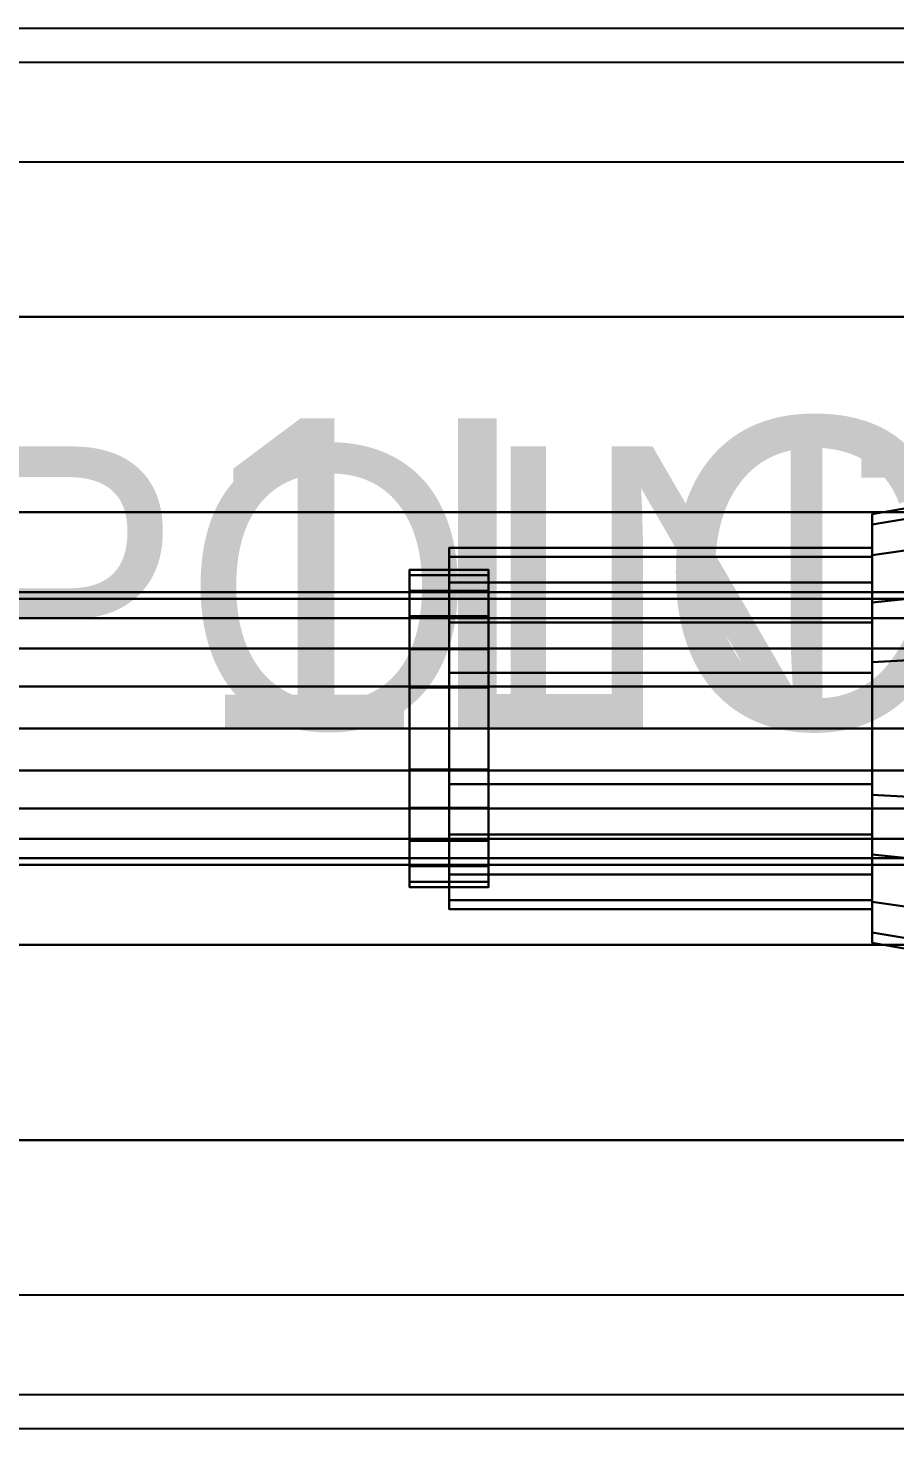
# Model space of a CAD drawing. Extents: x 91537 to 98524, y 82085 to 85415.
# Drawn here: x 96520.3 to 96674.1, y 84466.9 to 84715.1 of the extents above; entities that cross this region are included whole.
import ezdxf
from ezdxf.enums import TextEntityAlignment as Align

# ---------------------------------------------------------------- set-up
doc = ezdxf.new("R2010")
doc.units = 0
doc.header["$LTSCALE"] = 20
doc.linetypes.add('DASHED', pattern=[18, 12, -6])
for name, color, linetype in [('CENTERLINE', 7, 'CONTINUOUS'), ('DRG1-CONTEXT', 9, 'DASHED'), ('INSULATION', 254, 'CONTINUOUS'), ('LABELS', 7, 'CONTINUOUS'), ('PIPE-SPOOL2', 30, 'CONTINUOUS'), ('VALVES', 1, 'CONTINUOUS'), ('WELDS-VALVE', 8, 'CONTINUOUS')]:
    doc.layers.add(name, color=color, linetype=linetype)

msp = doc.modelspace()

# ---------------------------------------------------------------- linework, layer by layer
at = {"layer": 'CENTERLINE'}
for points in [[(93850, 84591, 4450), (97500, 84591, 4450)], [(97640, 84591, 5095), (97430, 84591, 5095), (96995, 84591, 5095), (96595, 84591, 5095)]]:
    msp.add_polyline3d(points, dxfattribs=at)
at = {"layer": 'DRG1-CONTEXT'}
for points in [[(96595, 84613.968, 5087.5372), (96595, 84610.5378, 5080.805), (93204.5356, 84610.5378, 5080.8126), (93204.7558, 84613.968, 5087.5412)], [(96595, 84615.15, 5095), (96595, 84613.968, 5087.5372), (93204.7558, 84613.968, 5087.5412), (93205, 84615.15, 5095)], [(96595, 84613.968, 5102.4628), (96595, 84615.15, 5095), (93205, 84615.15, 5095), (93205.2442, 84613.968, 5102.4588)], [(96595, 84610.5378, 5109.195), (96595, 84613.968, 5102.4628), (93205.2442, 84613.968, 5102.4588), (93205.4644, 84610.5378, 5109.1874)], [(96595, 84610.5378, 5080.805), (96595, 84605.195, 5075.4622), (93204.3607, 84605.195, 5075.4727), (93204.5356, 84610.5378, 5080.8126)], [(96595, 84605.195, 5114.5378), (96595, 84610.5378, 5109.195), (93205.4644, 84610.5378, 5109.1874), (93205.6393, 84605.195, 5114.5273)], [(96595, 84605.195, 5075.4622), (96595, 84598.4628, 5072.032), (93204.2485, 84598.4628, 5072.0443), (93204.3607, 84605.195, 5075.4727)], [(96595, 84598.4628, 5117.968), (96595, 84605.195, 5114.5378), (93205.6393, 84605.195, 5114.5273), (93205.7515, 84598.4628, 5117.9557)], [(96595, 84598.4628, 5072.032), (96595, 84591, 5070.85), (93204.2098, 84591, 5070.8629), (93204.2485, 84598.4628, 5072.0443)], [(96595, 84591, 5119.15), (96595, 84598.4628, 5117.968), (93205.7515, 84598.4628, 5117.9557), (93205.7902, 84591, 5119.1371)], [(96595, 84591, 5070.85), (96595, 84583.5372, 5072.032), (93204.2485, 84583.5372, 5072.0443), (93204.2098, 84591, 5070.8629)], [(96595, 84583.5372, 5117.968), (96595, 84591, 5119.15), (93205.7902, 84591, 5119.1371), (93205.7515, 84583.5372, 5117.9557)], [(96595, 84583.5372, 5072.032), (96595, 84576.805, 5075.4622), (93204.3607, 84576.805, 5075.4727), (93204.2485, 84583.5372, 5072.0443)], [(96595, 84576.805, 5114.5378), (96595, 84583.5372, 5117.968), (93205.7515, 84583.5372, 5117.9557), (93205.6393, 84576.805, 5114.5273)], [(96595, 84576.805, 5075.4622), (96595, 84571.4622, 5080.805), (93204.5356, 84571.4622, 5080.8126), (93204.3607, 84576.805, 5075.4727)], [(96595, 84571.4622, 5109.195), (96595, 84576.805, 5114.5378), (93205.6393, 84576.805, 5114.5273), (93205.4644, 84571.4622, 5109.1874)], [(96595, 84571.4622, 5080.805), (96595, 84568.032, 5087.5372), (93204.7558, 84568.032, 5087.5412), (93204.5356, 84571.4622, 5080.8126)], [(96595, 84568.032, 5102.4628), (96595, 84571.4622, 5109.195), (93205.4644, 84571.4622, 5109.1874), (93205.2442, 84568.032, 5102.4588)], [(96595, 84568.032, 5087.5372), (96595, 84566.85, 5095), (93205, 84566.85, 5095), (93204.7558, 84568.032, 5087.5412)], [(96595, 84566.85, 5095), (96595, 84568.032, 5102.4628), (93205.2442, 84568.032, 5102.4588), (93205, 84566.85, 5095)]]:
    msp.add_3dface(points, dxfattribs=at)
at = {"layer": 'INSULATION'}
for points in [[(95450, 84715.15, 4450), (95450, 84709.0737, 4488.3645), (97496.1367, 84709.0104, 4488.3645), (97495.9379, 84715.0835, 4450)], [(95450, 84709.0737, 4411.6355), (95450, 84715.15, 4450), (97495.9379, 84715.0835, 4450), (97496.1367, 84709.0104, 4411.6355)], [(95450, 84709.0737, 4488.3645), (95450, 84691.4395, 4522.9735), (97496.7137, 84691.3857, 4522.9735), (97496.1367, 84709.0104, 4488.3645)], [(95450, 84691.4395, 4377.0265), (95450, 84709.0737, 4411.6355), (97496.1367, 84709.0104, 4411.6355), (97496.7137, 84691.3857, 4377.0265)], [(95450, 84691.4395, 4522.9735), (95450, 84663.9735, 4550.4395), (97497.6124, 84663.9345, 4550.4395), (97496.7137, 84691.3857, 4522.9735)], [(95450, 84663.9735, 4349.5605), (95450, 84691.4395, 4377.0265), (97496.7137, 84691.3857, 4377.0265), (97497.6124, 84663.9345, 4349.5605)], [(95450, 84663.9735, 4550.4395), (95450, 84629.3645, 4568.0737), (97498.7448, 84629.3439, 4568.0737), (97497.6124, 84663.9345, 4550.4395)], [(95450, 84629.3645, 4331.9263), (95450, 84663.9735, 4349.5605), (97497.6124, 84663.9345, 4349.5605), (97498.7448, 84629.3439, 4331.9263)], [(95450, 84629.3645, 4568.0737), (95450, 84591, 4574.15), (97500, 84591, 4574.15), (97498.7448, 84629.3439, 4568.0737)], [(95450, 84591, 4325.85), (95450, 84629.3645, 4331.9263), (97498.7448, 84629.3439, 4331.9263), (97500, 84591, 4325.85)], [(95450, 84591, 4574.15), (95450, 84552.6355, 4568.0737), (97501.2553, 84552.6561, 4568.0737), (97500, 84591, 4574.15)], [(95450, 84552.6355, 4331.9263), (95450, 84591, 4325.85), (97500, 84591, 4325.85), (97501.2553, 84552.6561, 4331.9263)], [(95450, 84552.6355, 4568.0737), (95450, 84518.0265, 4550.4395), (97502.3876, 84518.0655, 4550.4395), (97501.2553, 84552.6561, 4568.0737)], [(95450, 84518.0265, 4349.5605), (95450, 84552.6355, 4331.9263), (97501.2553, 84552.6561, 4331.9263), (97502.3876, 84518.0655, 4349.5605)], [(95450, 84518.0265, 4550.4395), (95450, 84490.5605, 4522.9735), (97503.2863, 84490.6143, 4522.9735), (97502.3876, 84518.0655, 4550.4395)], [(95450, 84490.5605, 4377.0265), (95450, 84518.0265, 4349.5605), (97502.3876, 84518.0655, 4349.5605), (97503.2863, 84490.6143, 4377.0265)], [(95450, 84490.5605, 4522.9735), (95450, 84472.9263, 4488.3645), (97503.8633, 84472.9896, 4488.3645), (97503.2863, 84490.6143, 4522.9735)], [(95450, 84472.9263, 4411.6355), (95450, 84490.5605, 4377.0265), (97503.2863, 84490.6143, 4377.0265), (97503.8633, 84472.9896, 4411.6355)], [(95450, 84472.9263, 4488.3645), (95450, 84466.85, 4450), (97504.0621, 84466.9165, 4450), (97503.8633, 84472.9896, 4488.3645)], [(95450, 84466.85, 4450), (95450, 84472.9263, 4411.6355), (97503.8633, 84472.9896, 4411.6355), (97504.0621, 84466.9165, 4450)]]:
    msp.add_3dface(points, dxfattribs=at)
at = {"layer": 'PIPE-SPOOL2'}
for points in [[(95450, 84615.15, 4450), (95450, 84613.968, 4457.4628), (97499.2485, 84613.9557, 4457.4628), (97499.2098, 84615.1371, 4450)], [(95450, 84613.968, 4442.5372), (95450, 84615.15, 4450), (97499.2098, 84615.1371, 4450), (97499.2485, 84613.9557, 4442.5372)], [(95450, 84613.968, 4457.4628), (95450, 84610.5378, 4464.195), (97499.3607, 84610.5273, 4464.195), (97499.2485, 84613.9557, 4457.4628)], [(95450, 84610.5378, 4435.805), (95450, 84613.968, 4442.5372), (97499.2485, 84613.9557, 4442.5372), (97499.3607, 84610.5273, 4435.805)], [(95450, 84610.5378, 4464.195), (95450, 84605.195, 4469.5378), (97499.5356, 84605.1874, 4469.5378), (97499.3607, 84610.5273, 4464.195)], [(95450, 84605.195, 4430.4622), (95450, 84610.5378, 4435.805), (97499.3607, 84610.5273, 4435.805), (97499.5356, 84605.1874, 4430.4622)], [(95450, 84605.195, 4469.5378), (95450, 84598.4628, 4472.968), (97499.7558, 84598.4588, 4472.968), (97499.5356, 84605.1874, 4469.5378)], [(95450, 84598.4628, 4427.032), (95450, 84605.195, 4430.4622), (97499.5356, 84605.1874, 4430.4622), (97499.7558, 84598.4588, 4427.032)], [(95450, 84598.4628, 4472.968), (95450, 84591, 4474.15), (97500, 84591, 4474.15), (97499.7558, 84598.4588, 4472.968)], [(95450, 84591, 4425.85), (95450, 84598.4628, 4427.032), (97499.7558, 84598.4588, 4427.032), (97500, 84591, 4425.85)], [(95450, 84591, 4474.15), (95450, 84583.5372, 4472.968), (97500.2442, 84583.5412, 4472.968), (97500, 84591, 4474.15)], [(95450, 84583.5372, 4427.032), (95450, 84591, 4425.85), (97500, 84591, 4425.85), (97500.2442, 84583.5412, 4427.032)], [(95450, 84583.5372, 4472.968), (95450, 84576.805, 4469.5378), (97500.4644, 84576.8126, 4469.5378), (97500.2442, 84583.5412, 4472.968)], [(95450, 84576.805, 4430.4622), (95450, 84583.5372, 4427.032), (97500.2442, 84583.5412, 4427.032), (97500.4644, 84576.8126, 4430.4622)], [(95450, 84576.805, 4469.5378), (95450, 84571.4622, 4464.195), (97500.6393, 84571.4727, 4464.195), (97500.4644, 84576.8126, 4469.5378)], [(95450, 84571.4622, 4435.805), (95450, 84576.805, 4430.4622), (97500.4644, 84576.8126, 4430.4622), (97500.6393, 84571.4727, 4435.805)], [(95450, 84571.4622, 4464.195), (95450, 84568.032, 4457.4628), (97500.7515, 84568.0443, 4457.4628), (97500.6393, 84571.4727, 4464.195)], [(95450, 84568.032, 4442.5372), (95450, 84571.4622, 4435.805), (97500.6393, 84571.4727, 4435.805), (97500.7515, 84568.0443, 4442.5372)], [(95450, 84568.032, 4457.4628), (95450, 84566.85, 4450), (97500.7902, 84566.8629, 4450), (97500.7515, 84568.0443, 4457.4628)], [(95450, 84566.85, 4450), (95450, 84568.032, 4442.5372), (97500.7515, 84568.0443, 4442.5372), (97500.7902, 84566.8629, 4450)]]:
    msp.add_3dface(points, dxfattribs=at)
at = {"layer": 'VALVES'}
for points in [[(96670, 84629, 5095), (96670, 84627.1401, 5106.7426), (96795, 84648.0634, 5113.541), (96795, 84651, 5095)], [(96670, 84627.1401, 5083.2574), (96670, 84629, 5095), (96795, 84651, 5095), (96795, 84648.0634, 5076.459)], [(96670, 84627.1401, 5106.7426), (96670, 84621.7426, 5117.3358), (96795, 84639.541, 5130.2671), (96795, 84648.0634, 5113.541)], [(96670, 84621.7426, 5072.6642), (96670, 84627.1401, 5083.2574), (96795, 84648.0634, 5076.459), (96795, 84639.541, 5059.7329)], [(96670, 84621.7426, 5117.3358), (96670, 84613.3358, 5125.7426), (96795, 84626.2671, 5143.541), (96795, 84639.541, 5130.2671)], [(96670, 84613.3358, 5064.2574), (96670, 84621.7426, 5072.6642), (96795, 84639.541, 5059.7329), (96795, 84626.2671, 5046.459)], [(96670, 84591, 5095), (96670, 84627.1401, 5106.7426), (96670, 84629, 5095)], [(96670, 84591, 5095), (96670, 84629, 5095), (96670, 84627.1401, 5083.2574)], [(96670, 84591, 5095), (96670, 84621.7426, 5117.3358), (96670, 84627.1401, 5106.7426)], [(96670, 84591, 5095), (96670, 84627.1401, 5083.2574), (96670, 84621.7426, 5072.6642)], [(96670, 84613.3358, 5125.7426), (96670, 84602.7426, 5131.1401), (96795, 84609.541, 5152.0634), (96795, 84626.2671, 5143.541)], [(96670, 84602.7426, 5058.8599), (96670, 84613.3358, 5064.2574), (96795, 84626.2671, 5046.459), (96795, 84609.541, 5037.9366)], [(96595, 84623, 5095), (96595, 84621.4338, 5104.8885), (96670, 84621.4338, 5104.8885), (96670, 84623, 5095)], [(96595, 84621.4338, 5085.1115), (96595, 84623, 5095), (96670, 84623, 5095), (96670, 84621.4338, 5085.1115)], [(96595, 84591, 5095), (96595, 84621.4338, 5104.8885), (96595, 84623, 5095)], [(96595, 84591, 5095), (96595, 84623, 5095), (96595, 84621.4338, 5085.1115)], [(96595, 84621.4338, 5104.8885), (96595, 84616.8885, 5113.8091), (96670, 84616.8885, 5113.8091), (96670, 84621.4338, 5104.8885)], [(96595, 84616.8885, 5076.1909), (96595, 84621.4338, 5085.1115), (96670, 84621.4338, 5085.1115), (96670, 84616.8885, 5076.1909)], [(96595, 84591, 5095), (96595, 84616.8885, 5113.8091), (96595, 84621.4338, 5104.8885)], [(96595, 84591, 5095), (96595, 84621.4338, 5085.1115), (96595, 84616.8885, 5076.1909)], [(96670, 84591, 5095), (96670, 84623, 5095), (96670, 84621.4338, 5104.8885)], [(96670, 84591, 5095), (96670, 84621.4338, 5085.1115), (96670, 84623, 5095)], [(96670, 84591, 5095), (96670, 84613.3358, 5125.7426), (96670, 84621.7426, 5117.3358)], [(96670, 84591, 5095), (96670, 84621.7426, 5072.6642), (96670, 84613.3358, 5064.2574)], [(96670, 84591, 5095), (96670, 84621.4338, 5104.8885), (96670, 84616.8885, 5113.8091)], [(96670, 84591, 5095), (96670, 84616.8885, 5076.1909), (96670, 84621.4338, 5085.1115)], [(96595, 84616.8885, 5113.8091), (96595, 84609.8091, 5120.8885), (96670, 84609.8091, 5120.8885), (96670, 84616.8885, 5113.8091)], [(96595, 84609.8091, 5069.1115), (96595, 84616.8885, 5076.1909), (96670, 84616.8885, 5076.1909), (96670, 84609.8091, 5069.1115)], [(96595, 84591, 5095), (96595, 84609.8091, 5120.8885), (96595, 84616.8885, 5113.8091)], [(96595, 84591, 5095), (96595, 84616.8885, 5076.1909), (96595, 84609.8091, 5069.1115)], [(96670, 84591, 5095), (96670, 84616.8885, 5113.8091), (96670, 84609.8091, 5120.8885)], [(96670, 84591, 5095), (96670, 84609.8091, 5069.1115), (96670, 84616.8885, 5076.1909)], [(96670, 84591, 5095), (96670, 84602.7426, 5131.1401), (96670, 84613.3358, 5125.7426)], [(96670, 84591, 5095), (96670, 84613.3358, 5064.2574), (96670, 84602.7426, 5058.8599)], [(96595, 84609.8091, 5120.8885), (96595, 84600.8885, 5125.4338), (96670, 84600.8885, 5125.4338), (96670, 84609.8091, 5120.8885)], [(96595, 84600.8885, 5064.5662), (96595, 84609.8091, 5069.1115), (96670, 84609.8091, 5069.1115), (96670, 84600.8885, 5064.5662)], [(96595, 84591, 5095), (96595, 84600.8885, 5125.4338), (96595, 84609.8091, 5120.8885)], [(96595, 84591, 5095), (96595, 84609.8091, 5069.1115), (96595, 84600.8885, 5064.5662)], [(96670, 84591, 5095), (96670, 84609.8091, 5120.8885), (96670, 84600.8885, 5125.4338)], [(96670, 84591, 5095), (96670, 84600.8885, 5064.5662), (96670, 84609.8091, 5069.1115)], [(96670, 84602.7426, 5131.1401), (96670, 84591, 5133), (96795, 84591, 5155), (96795, 84609.541, 5152.0634)], [(96670, 84591, 5057), (96670, 84602.7426, 5058.8599), (96795, 84609.541, 5037.9366), (96795, 84591, 5035)], [(96595, 84600.8885, 5125.4338), (96595, 84591, 5127), (96670, 84591, 5127), (96670, 84600.8885, 5125.4338)], [(96595, 84591, 5063), (96595, 84600.8885, 5064.5662), (96670, 84600.8885, 5064.5662), (96670, 84591, 5063)], [(96595, 84591, 5095), (96595, 84591, 5127), (96595, 84600.8885, 5125.4338)], [(96595, 84591, 5095), (96595, 84600.8885, 5064.5662), (96595, 84591, 5063)], [(96670, 84591, 5095), (96670, 84591, 5133), (96670, 84602.7426, 5131.1401)], [(96670, 84591, 5095), (96670, 84602.7426, 5058.8599), (96670, 84591, 5057)], [(96670, 84591, 5095), (96670, 84600.8885, 5125.4338), (96670, 84591, 5127)], [(96670, 84591, 5095), (96670, 84591, 5063), (96670, 84600.8885, 5064.5662)], [(96595, 84591, 5127), (96595, 84581.1115, 5125.4338), (96670, 84581.1115, 5125.4338), (96670, 84591, 5127)], [(96595, 84581.1115, 5064.5662), (96595, 84591, 5063), (96670, 84591, 5063), (96670, 84581.1115, 5064.5662)], [(96595, 84591, 5095), (96595, 84581.1115, 5125.4338), (96595, 84591, 5127)], [(96595, 84591, 5095), (96595, 84572.1909, 5120.8885), (96595, 84581.1115, 5125.4338)], [(96595, 84591, 5095), (96595, 84565.1115, 5113.8091), (96595, 84572.1909, 5120.8885)], [(96595, 84591, 5095), (96595, 84560.5662, 5104.8885), (96595, 84565.1115, 5113.8091)], [(96595, 84591, 5095), (96595, 84559, 5095), (96595, 84560.5662, 5104.8885)], [(96595, 84591, 5095), (96595, 84560.5662, 5085.1115), (96595, 84559, 5095)], [(96595, 84591, 5095), (96595, 84565.1115, 5076.1909), (96595, 84560.5662, 5085.1115)], [(96595, 84591, 5095), (96595, 84572.1909, 5069.1115), (96595, 84565.1115, 5076.1909)], [(96595, 84591, 5095), (96595, 84581.1115, 5064.5662), (96595, 84572.1909, 5069.1115)], [(96595, 84591, 5095), (96595, 84591, 5063), (96595, 84581.1115, 5064.5662)], [(96670, 84591, 5095), (96670, 84591, 5127), (96670, 84581.1115, 5125.4338)], [(96670, 84591, 5095), (96670, 84581.1115, 5125.4338), (96670, 84572.1909, 5120.8885)], [(96670, 84591, 5095), (96670, 84572.1909, 5120.8885), (96670, 84565.1115, 5113.8091)], [(96670, 84591, 5095), (96670, 84565.1115, 5113.8091), (96670, 84560.5662, 5104.8885)], [(96670, 84591, 5095), (96670, 84560.5662, 5104.8885), (96670, 84559, 5095)], [(96670, 84591, 5095), (96670, 84559, 5095), (96670, 84560.5662, 5085.1115)], [(96670, 84591, 5095), (96670, 84560.5662, 5085.1115), (96670, 84565.1115, 5076.1909)], [(96670, 84591, 5095), (96670, 84565.1115, 5076.1909), (96670, 84572.1909, 5069.1115)], [(96670, 84591, 5095), (96670, 84572.1909, 5069.1115), (96670, 84581.1115, 5064.5662)], [(96670, 84591, 5095), (96670, 84581.1115, 5064.5662), (96670, 84591, 5063)], [(96670, 84591, 5133), (96670, 84579.2574, 5131.1401), (96795, 84572.459, 5152.0634), (96795, 84591, 5155)], [(96670, 84579.2574, 5058.8599), (96670, 84591, 5057), (96795, 84591, 5035), (96795, 84572.459, 5037.9366)], [(96670, 84591, 5095), (96670, 84579.2574, 5131.1401), (96670, 84591, 5133)], [(96670, 84591, 5095), (96670, 84568.6642, 5125.7426), (96670, 84579.2574, 5131.1401)], [(96670, 84591, 5095), (96670, 84560.2574, 5117.3358), (96670, 84568.6642, 5125.7426)], [(96670, 84591, 5095), (96670, 84554.8599, 5106.7426), (96670, 84560.2574, 5117.3358)], [(96670, 84591, 5095), (96670, 84553, 5095), (96670, 84554.8599, 5106.7426)], [(96670, 84591, 5095), (96670, 84554.8599, 5083.2574), (96670, 84553, 5095)], [(96670, 84591, 5095), (96670, 84560.2574, 5072.6642), (96670, 84554.8599, 5083.2574)], [(96670, 84591, 5095), (96670, 84568.6642, 5064.2574), (96670, 84560.2574, 5072.6642)], [(96670, 84591, 5095), (96670, 84579.2574, 5058.8599), (96670, 84568.6642, 5064.2574)], [(96670, 84591, 5095), (96670, 84591, 5057), (96670, 84579.2574, 5058.8599)], [(96595, 84581.1115, 5125.4338), (96595, 84572.1909, 5120.8885), (96670, 84572.1909, 5120.8885), (96670, 84581.1115, 5125.4338)], [(96595, 84572.1909, 5069.1115), (96595, 84581.1115, 5064.5662), (96670, 84581.1115, 5064.5662), (96670, 84572.1909, 5069.1115)], [(96670, 84579.2574, 5131.1401), (96670, 84568.6642, 5125.7426), (96795, 84555.7329, 5143.541), (96795, 84572.459, 5152.0634)], [(96670, 84568.6642, 5064.2574), (96670, 84579.2574, 5058.8599), (96795, 84572.459, 5037.9366), (96795, 84555.7329, 5046.459)], [(96595, 84572.1909, 5120.8885), (96595, 84565.1115, 5113.8091), (96670, 84565.1115, 5113.8091), (96670, 84572.1909, 5120.8885)], [(96595, 84565.1115, 5076.1909), (96595, 84572.1909, 5069.1115), (96670, 84572.1909, 5069.1115), (96670, 84565.1115, 5076.1909)], [(96670, 84568.6642, 5125.7426), (96670, 84560.2574, 5117.3358), (96795, 84542.459, 5130.2671), (96795, 84555.7329, 5143.541)], [(96670, 84560.2574, 5072.6642), (96670, 84568.6642, 5064.2574), (96795, 84555.7329, 5046.459), (96795, 84542.459, 5059.7329)], [(96595, 84565.1115, 5113.8091), (96595, 84560.5662, 5104.8885), (96670, 84560.5662, 5104.8885), (96670, 84565.1115, 5113.8091)], [(96595, 84560.5662, 5085.1115), (96595, 84565.1115, 5076.1909), (96670, 84565.1115, 5076.1909), (96670, 84560.5662, 5085.1115)], [(96595, 84560.5662, 5104.8885), (96595, 84559, 5095), (96670, 84559, 5095), (96670, 84560.5662, 5104.8885)], [(96595, 84559, 5095), (96595, 84560.5662, 5085.1115), (96670, 84560.5662, 5085.1115), (96670, 84559, 5095)], [(96670, 84560.2574, 5117.3358), (96670, 84554.8599, 5106.7426), (96795, 84533.9366, 5113.541), (96795, 84542.459, 5130.2671)], [(96670, 84554.8599, 5083.2574), (96670, 84560.2574, 5072.6642), (96795, 84542.459, 5059.7329), (96795, 84533.9366, 5076.459)], [(96670, 84554.8599, 5106.7426), (96670, 84553, 5095), (96795, 84531, 5095), (96795, 84533.9366, 5113.541)], [(96670, 84553, 5095), (96670, 84554.8599, 5083.2574), (96795, 84533.9366, 5076.459), (96795, 84531, 5095)]]:
    msp.add_3dface(points, dxfattribs=at)
at = {"layer": 'WELDS-VALVE'}
for points in [[(96588, 84619.15, 5095), (96588, 84618.1908, 5102.2858), (96602, 84618.1908, 5102.2858), (96602, 84619.15, 5095)], [(96588, 84618.1908, 5087.7142), (96588, 84619.15, 5095), (96602, 84619.15, 5095), (96602, 84618.1908, 5087.7142)], [(96588, 84591, 5095), (96588, 84618.1908, 5102.2858), (96588, 84619.15, 5095)], [(96588, 84591, 5095), (96588, 84619.15, 5095), (96588, 84618.1908, 5087.7142)], [(96588, 84618.1908, 5102.2858), (96588, 84615.3786, 5109.075), (96602, 84615.3786, 5109.075), (96602, 84618.1908, 5102.2858)], [(96588, 84615.3786, 5080.925), (96588, 84618.1908, 5087.7142), (96602, 84618.1908, 5087.7142), (96602, 84615.3786, 5080.925)], [(96588, 84591, 5095), (96588, 84615.3786, 5109.075), (96588, 84618.1908, 5102.2858)], [(96588, 84591, 5095), (96588, 84618.1908, 5087.7142), (96588, 84615.3786, 5080.925)], [(96602, 84591, 5095), (96602, 84619.15, 5095), (96602, 84618.1908, 5102.2858)], [(96602, 84591, 5095), (96602, 84618.1908, 5087.7142), (96602, 84619.15, 5095)], [(96602, 84591, 5095), (96602, 84618.1908, 5102.2858), (96602, 84615.3786, 5109.075)], [(96602, 84591, 5095), (96602, 84615.3786, 5080.925), (96602, 84618.1908, 5087.7142)], [(96588, 84615.3786, 5109.075), (96588, 84610.9051, 5114.9051), (96602, 84610.9051, 5114.9051), (96602, 84615.3786, 5109.075)], [(96588, 84610.9051, 5075.0949), (96588, 84615.3786, 5080.925), (96602, 84615.3786, 5080.925), (96602, 84610.9051, 5075.0949)], [(96588, 84591, 5095), (96588, 84610.9051, 5114.9051), (96588, 84615.3786, 5109.075)], [(96588, 84591, 5095), (96588, 84615.3786, 5080.925), (96588, 84610.9051, 5075.0949)], [(96602, 84591, 5095), (96602, 84615.3786, 5109.075), (96602, 84610.9051, 5114.9051)], [(96602, 84591, 5095), (96602, 84610.9051, 5075.0949), (96602, 84615.3786, 5080.925)], [(96588, 84610.9051, 5114.9051), (96588, 84605.075, 5119.3786), (96602, 84605.075, 5119.3786), (96602, 84610.9051, 5114.9051)], [(96588, 84605.075, 5070.6214), (96588, 84610.9051, 5075.0949), (96602, 84610.9051, 5075.0949), (96602, 84605.075, 5070.6214)], [(96588, 84591, 5095), (96588, 84605.075, 5119.3786), (96588, 84610.9051, 5114.9051)], [(96588, 84591, 5095), (96588, 84610.9051, 5075.0949), (96588, 84605.075, 5070.6214)], [(96602, 84591, 5095), (96602, 84610.9051, 5114.9051), (96602, 84605.075, 5119.3786)], [(96602, 84591, 5095), (96602, 84605.075, 5070.6214), (96602, 84610.9051, 5075.0949)], [(96588, 84605.075, 5119.3786), (96588, 84598.2858, 5122.1908), (96602, 84598.2858, 5122.1908), (96602, 84605.075, 5119.3786)], [(96588, 84598.2858, 5067.8092), (96588, 84605.075, 5070.6214), (96602, 84605.075, 5070.6214), (96602, 84598.2858, 5067.8092)], [(96588, 84591, 5095), (96588, 84598.2858, 5122.1908), (96588, 84605.075, 5119.3786)], [(96588, 84591, 5095), (96588, 84605.075, 5070.6214), (96588, 84598.2858, 5067.8092)], [(96602, 84591, 5095), (96602, 84605.075, 5119.3786), (96602, 84598.2858, 5122.1908)], [(96602, 84591, 5095), (96602, 84598.2858, 5067.8092), (96602, 84605.075, 5070.6214)], [(96588, 84598.2858, 5122.1908), (96588, 84591, 5123.15), (96602, 84591, 5123.15), (96602, 84598.2858, 5122.1908)], [(96588, 84591, 5066.85), (96588, 84598.2858, 5067.8092), (96602, 84598.2858, 5067.8092), (96602, 84591, 5066.85)], [(96588, 84591, 5095), (96588, 84591, 5123.15), (96588, 84598.2858, 5122.1908)], [(96588, 84591, 5095), (96588, 84598.2858, 5067.8092), (96588, 84591, 5066.85)], [(96602, 84591, 5095), (96602, 84598.2858, 5122.1908), (96602, 84591, 5123.15)], [(96602, 84591, 5095), (96602, 84591, 5066.85), (96602, 84598.2858, 5067.8092)], [(96588, 84591, 5123.15), (96588, 84583.7142, 5122.1908), (96602, 84583.7142, 5122.1908), (96602, 84591, 5123.15)], [(96588, 84583.7142, 5067.8092), (96588, 84591, 5066.85), (96602, 84591, 5066.85), (96602, 84583.7142, 5067.8092)], [(96588, 84591, 5095), (96588, 84583.7142, 5122.1908), (96588, 84591, 5123.15)], [(96588, 84591, 5095), (96588, 84576.925, 5119.3786), (96588, 84583.7142, 5122.1908)], [(96588, 84591, 5095), (96588, 84571.0949, 5114.9051), (96588, 84576.925, 5119.3786)], [(96588, 84591, 5095), (96588, 84566.6214, 5109.075), (96588, 84571.0949, 5114.9051)], [(96588, 84591, 5095), (96588, 84563.8092, 5102.2858), (96588, 84566.6214, 5109.075)], [(96588, 84591, 5095), (96588, 84562.85, 5095), (96588, 84563.8092, 5102.2858)], [(96588, 84591, 5095), (96588, 84563.8092, 5087.7142), (96588, 84562.85, 5095)], [(96588, 84591, 5095), (96588, 84566.6214, 5080.925), (96588, 84563.8092, 5087.7142)], [(96588, 84591, 5095), (96588, 84571.0949, 5075.0949), (96588, 84566.6214, 5080.925)], [(96588, 84591, 5095), (96588, 84576.925, 5070.6214), (96588, 84571.0949, 5075.0949)], [(96588, 84591, 5095), (96588, 84583.7142, 5067.8092), (96588, 84576.925, 5070.6214)], [(96588, 84591, 5095), (96588, 84591, 5066.85), (96588, 84583.7142, 5067.8092)], [(96602, 84591, 5095), (96602, 84591, 5123.15), (96602, 84583.7142, 5122.1908)], [(96602, 84591, 5095), (96602, 84583.7142, 5122.1908), (96602, 84576.925, 5119.3786)], [(96602, 84591, 5095), (96602, 84576.925, 5119.3786), (96602, 84571.0949, 5114.9051)], [(96602, 84591, 5095), (96602, 84571.0949, 5114.9051), (96602, 84566.6214, 5109.075)], [(96602, 84591, 5095), (96602, 84566.6214, 5109.075), (96602, 84563.8092, 5102.2858)], [(96602, 84591, 5095), (96602, 84563.8092, 5102.2858), (96602, 84562.85, 5095)], [(96602, 84591, 5095), (96602, 84562.85, 5095), (96602, 84563.8092, 5087.7142)], [(96602, 84591, 5095), (96602, 84563.8092, 5087.7142), (96602, 84566.6214, 5080.925)], [(96602, 84591, 5095), (96602, 84566.6214, 5080.925), (96602, 84571.0949, 5075.0949)], [(96602, 84591, 5095), (96602, 84571.0949, 5075.0949), (96602, 84576.925, 5070.6214)], [(96602, 84591, 5095), (96602, 84576.925, 5070.6214), (96602, 84583.7142, 5067.8092)], [(96602, 84591, 5095), (96602, 84583.7142, 5067.8092), (96602, 84591, 5066.85)], [(96588, 84583.7142, 5122.1908), (96588, 84576.925, 5119.3786), (96602, 84576.925, 5119.3786), (96602, 84583.7142, 5122.1908)], [(96588, 84576.925, 5070.6214), (96588, 84583.7142, 5067.8092), (96602, 84583.7142, 5067.8092), (96602, 84576.925, 5070.6214)], [(96588, 84576.925, 5119.3786), (96588, 84571.0949, 5114.9051), (96602, 84571.0949, 5114.9051), (96602, 84576.925, 5119.3786)], [(96588, 84571.0949, 5075.0949), (96588, 84576.925, 5070.6214), (96602, 84576.925, 5070.6214), (96602, 84571.0949, 5075.0949)], [(96588, 84571.0949, 5114.9051), (96588, 84566.6214, 5109.075), (96602, 84566.6214, 5109.075), (96602, 84571.0949, 5114.9051)], [(96588, 84566.6214, 5080.925), (96588, 84571.0949, 5075.0949), (96602, 84571.0949, 5075.0949), (96602, 84566.6214, 5080.925)], [(96588, 84566.6214, 5109.075), (96588, 84563.8092, 5102.2858), (96602, 84563.8092, 5102.2858), (96602, 84566.6214, 5109.075)], [(96588, 84563.8092, 5087.7142), (96588, 84566.6214, 5080.925), (96602, 84566.6214, 5080.925), (96602, 84563.8092, 5087.7142)], [(96588, 84563.8092, 5102.2858), (96588, 84562.85, 5095), (96602, 84562.85, 5095), (96602, 84563.8092, 5102.2858)], [(96588, 84562.85, 5095), (96588, 84563.8092, 5087.7142), (96602, 84563.8092, 5087.7142), (96602, 84562.85, 5095)]]:
    msp.add_3dface(points, dxfattribs=at)

# ---------------------------------------------------------------- texts
at = {"layer": 'LABELS'}
for s, height, p in [('1LCN30AA400', 55, (96795, 84591, 5615)), ('1LCN30BQ036 FIX POINT', 50, (96308, 84591, 4120))]:
    msp.add_text(s, height=height, dxfattribs=at).set_placement(p, align=Align.CENTER)

doc.saveas('drawing.dxf')
